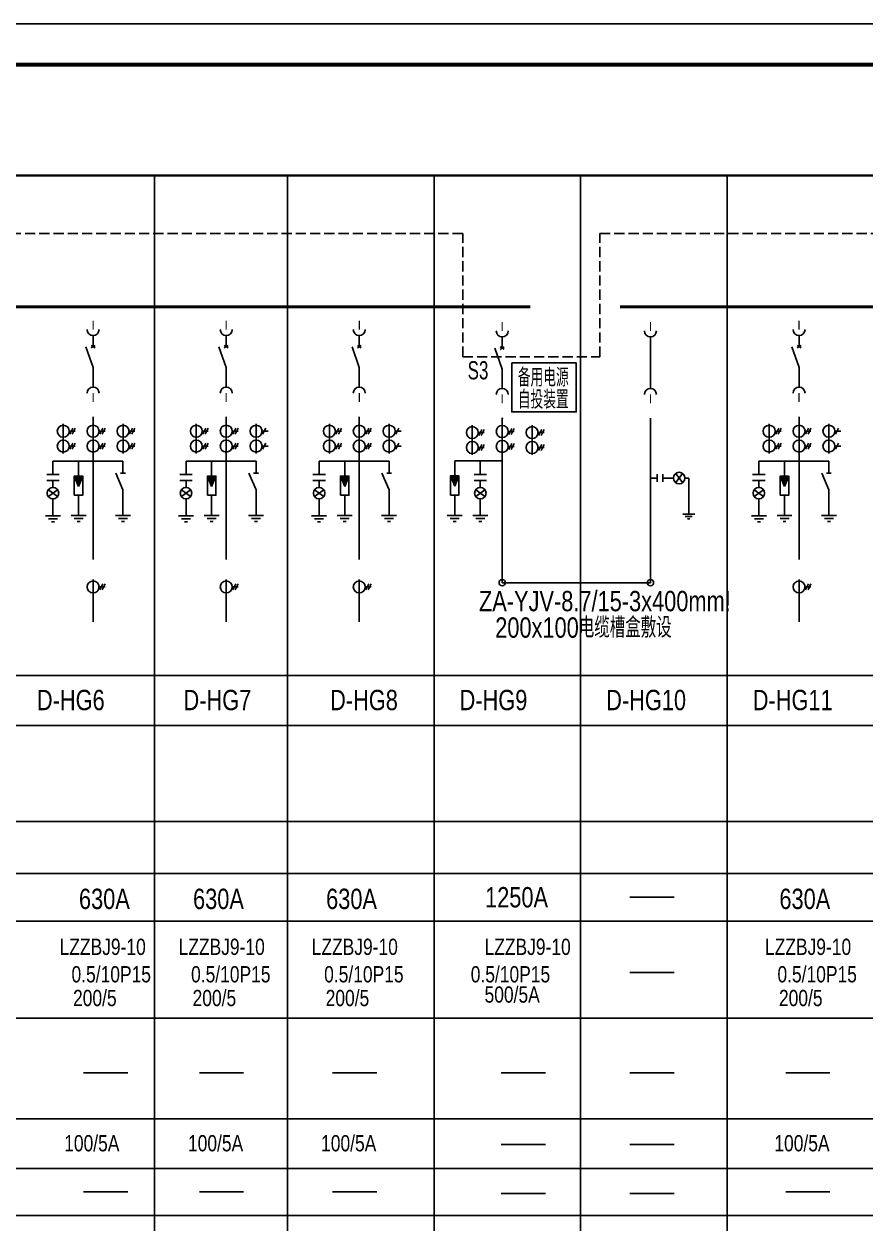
# Model space of a CAD drawing. Extents: x 562591 to 1355713, y 459382 to 835216.
# Drawn here: x 729512 to 750165, y 739641 to 769099 of the extents above; entities that cross this region are included whole.
import ezdxf

# ---------------------------------------------------------------- set-up
doc = ezdxf.new("R2010")
doc.units = 0
doc.header["$LTSCALE"] = 1000
doc.header["$MEASUREMENT"] = 0
doc.linetypes.add('DASH', pattern=[0.35, 0.25, -0.1])
for name, color, linetype in [('TEL_TITLE', 7, 'Continuous'), ('WIRE-照明', 1, 'Continuous'), ('公共标注层', 8, 'Continuous'), ('动力平面导线层', 3, 'Continuous'), ('照明平面导线层', 1, 'Continuous')]:
    doc.layers.add(name, color=color, linetype=linetype)
doc.styles.add('H1', font='jrs.shx', dxfattribs={"width": 0.7, "bigfont": 'jhz.shx'})
doc.styles.add('Lee', font='jrs.shx', dxfattribs={"bigfont": 'hztxt.shx'})
doc.styles.add('设计院字体(0.7)', font='xcsg.shx', dxfattribs={"width": 0.7, "bigfont": 'hztxt.shx'})
doc.linetypes.add('接地线', pattern='A,500,[136,eesltype.shx,S=100,R=0,X=0,Y=0],500,-200,60,-200', length=1460)

msp = doc.modelspace()

# ---------------------------------------------------------------- linework, layer by layer
at = {"color": 7}
for p, q in [((732714, 765378), (732714, 724195)), ((735982, 765378), (735982, 724195)), ((735982, 765378), (735982, 724195)), ((735982, 765378), (735982, 724195)), ((735982, 765378), (735982, 724195)), ((739582, 765378), (739582, 724195)), ((739582, 765378), (739582, 724195)), ((739582, 765378), (739582, 724195)), ((739582, 765378), (739582, 724195)), ((743182, 765378), (743182, 724195)), ((743182, 765378), (743182, 724195)), ((746782, 765378), (746782, 724195)), ((746782, 765378), (746782, 724195)), ((746782, 765378), (746782, 724195)), ((746782, 765378), (746782, 724195)), ((775582, 749505), (700978, 749505)), ((775582, 748226), (700978, 748226)), ((775582, 748226), (700978, 748226)), ((744390, 747645), (745476, 747645)), ((744390, 747645), (745476, 747645)), ((775582, 747056), (700978, 747056)), ((744390, 745798), (745476, 745798)), ((744390, 745798), (745476, 745798)), ((775582, 744675), (700978, 744675)), ((730977, 743332), (732064, 743332)), ((730977, 743332), (732064, 743332)), ((733818, 743332), (734905, 743332)), ((733818, 743332), (734905, 743332)), ((737086, 743332), (738173, 743332)), ((737086, 743332), (738173, 743332)), ((741230, 743332), (742317, 743332)), ((741230, 743332), (742317, 743332)), ((744390, 743332), (745476, 743332)), ((744390, 743332), (745476, 743332)), ((748218, 743332), (749305, 743332)), ((748218, 743332), (749305, 743332)), ((775582, 742203), (700978, 742203)), ((741230, 741569), (742317, 741569)), ((741230, 741569), (742317, 741569)), ((744390, 741569), (745476, 741569)), ((744390, 741569), (745476, 741569)), ((775582, 740978), (700978, 740978)), ((730977, 740408), (732064, 740408)), ((730977, 740408), (732064, 740408)), ((733818, 740408), (734905, 740408)), ((733818, 740408), (734905, 740408)), ((737086, 740408), (738173, 740408)), ((737086, 740408), (738173, 740408)), ((741230, 740365), (742317, 740365)), ((741230, 740365), (742317, 740365)), ((744390, 740365), (745476, 740365)), ((744390, 740365), (745476, 740365)), ((748218, 740408), (749305, 740408)), ((748218, 740408), (749305, 740408)), ((775582, 739826), (700978, 739826))]:
    msp.add_line(p, q, dxfattribs=at)
at = {"color": 0}
for p, q in [((731258, 761203), (731162, 761139)), ((731258, 761203), (731162, 761139)), ((731162, 761197), (731258, 761140)), ((731162, 761197), (731258, 761140)), ((731210, 761170), (731210, 761280)), ((731210, 761170), (731210, 761280)), ((734526, 761203), (734430, 761139)), ((734526, 761203), (734430, 761139)), ((734430, 761197), (734526, 761140)), ((734430, 761197), (734526, 761140)), ((734478, 761170), (734478, 761280)), ((734478, 761170), (734478, 761280)), ((737794, 761203), (737698, 761139)), ((737794, 761203), (737698, 761139)), ((737698, 761197), (737794, 761140)), ((737698, 761197), (737794, 761140)), ((737746, 761170), (737746, 761280)), ((737746, 761170), (737746, 761280)), ((748594, 761203), (748498, 761139)), ((748594, 761203), (748498, 761139)), ((748498, 761197), (748594, 761140)), ((748498, 761197), (748594, 761140)), ((748546, 761170), (748546, 761280)), ((748546, 761170), (748546, 761280)), ((731210, 760656), (731032, 761170)), ((731210, 760656), (731032, 761170)), ((734478, 760656), (734300, 761170)), ((734478, 760656), (734300, 761170)), ((737746, 760656), (737568, 761170)), ((737746, 760656), (737568, 761170)), ((741256, 760622), (741078, 761136)), ((741256, 760622), (741078, 761136)), ((741304, 761169), (741208, 761105)), ((741304, 761169), (741208, 761105)), ((741208, 761164), (741304, 761106)), ((741208, 761164), (741304, 761106)), ((748546, 760656), (748368, 761170)), ((748546, 760656), (748368, 761170)), ((730711, 759168), (730637, 759021)), ((730711, 759168), (730637, 759021)), ((730769, 759168), (730696, 759021)), ((730769, 759168), (730696, 759021)), ((731445, 759168), (731371, 759021)), ((731445, 759168), (731371, 759021)), ((731503, 759168), (731430, 759021)), ((731503, 759168), (731430, 759021)), ((732178, 759168), (732105, 759021)), ((732178, 759168), (732105, 759021)), ((732237, 759168), (732164, 759021)), ((732237, 759168), (732164, 759021)), ((733979, 759168), (733905, 759021)), ((733979, 759168), (733905, 759021)), ((734037, 759168), (733964, 759021)), ((734037, 759168), (733964, 759021)), ((734713, 759168), (734639, 759021)), ((734713, 759168), (734639, 759021)), ((734771, 759168), (734698, 759021)), ((734771, 759168), (734698, 759021)), ((735447, 759168), (735373, 759021)), ((735447, 759168), (735373, 759021)), ((737247, 759168), (737173, 759021)), ((737247, 759168), (737173, 759021)), ((737306, 759168), (737232, 759021)), ((737306, 759168), (737232, 759021)), ((737981, 759168), (737907, 759021)), ((737981, 759168), (737907, 759021)), ((738039, 759168), (737966, 759021)), ((738039, 759168), (737966, 759021)), ((738715, 759168), (738641, 759021)), ((738715, 759168), (738641, 759021)), ((740757, 759134), (740684, 758987)), ((740757, 759134), (740684, 758987)), ((740816, 759134), (740742, 758987)), ((740816, 759134), (740742, 758987)), ((741491, 759160), (741417, 759013)), ((741491, 759160), (741417, 759013)), ((741550, 759160), (741476, 759013)), ((741550, 759160), (741476, 759013)), ((742225, 759134), (742151, 758987)), ((742225, 759134), (742151, 758987)), ((742283, 759134), (742210, 758987)), ((742283, 759134), (742210, 758987)), ((748047, 759168), (747973, 759021)), ((748047, 759168), (747973, 759021)), ((748106, 759168), (748032, 759021)), ((748106, 759168), (748032, 759021)), ((748781, 759168), (748707, 759021)), ((748781, 759168), (748707, 759021)), ((748839, 759168), (748766, 759021)), ((748839, 759168), (748766, 759021)), ((749515, 759168), (749441, 759021)), ((749515, 759168), (749441, 759021)), ((730623, 759094), (730769, 759094)), ((730623, 759094), (730769, 759094)), ((731357, 759094), (731503, 759094)), ((731357, 759094), (731503, 759094)), ((732090, 759094), (732237, 759094)), ((732090, 759094), (732237, 759094)), ((733891, 759094), (734037, 759094)), ((733891, 759094), (734037, 759094)), ((734625, 759094), (734771, 759094)), ((734625, 759094), (734771, 759094)), ((735358, 759094), (735505, 759094)), ((735358, 759094), (735505, 759094)), ((737159, 759094), (737306, 759094)), ((737159, 759094), (737306, 759094)), ((737893, 759094), (738039, 759094)), ((737893, 759094), (738039, 759094)), ((738627, 759094), (738773, 759094)), ((738627, 759094), (738773, 759094)), ((740669, 759061), (740816, 759061)), ((740669, 759061), (740816, 759061)), ((741403, 759087), (741550, 759087)), ((741403, 759087), (741550, 759087)), ((742137, 759061), (742283, 759061)), ((742137, 759061), (742283, 759061)), ((747959, 759094), (748106, 759094)), ((747959, 759094), (748106, 759094)), ((748693, 759094), (748839, 759094)), ((748693, 759094), (748839, 759094)), ((749427, 759094), (749573, 759094)), ((749427, 759094), (749573, 759094)), ((730623, 758728), (730769, 758728)), ((730623, 758728), (730769, 758728)), ((730711, 758801), (730637, 758654)), ((730711, 758801), (730637, 758654)), ((730769, 758801), (730696, 758654)), ((730769, 758801), (730696, 758654)), ((731357, 758728), (731503, 758728)), ((731357, 758728), (731503, 758728)), ((731445, 758801), (731371, 758654)), ((731445, 758801), (731371, 758654)), ((731503, 758801), (731430, 758654)), ((731503, 758801), (731430, 758654)), ((732090, 758728), (732237, 758728)), ((732090, 758728), (732237, 758728)), ((732178, 758801), (732105, 758654)), ((732178, 758801), (732105, 758654)), ((732237, 758801), (732164, 758654)), ((732237, 758801), (732164, 758654)), ((733891, 758728), (734037, 758728)), ((733891, 758728), (734037, 758728)), ((733979, 758801), (733905, 758654)), ((733979, 758801), (733905, 758654)), ((734037, 758801), (733964, 758654)), ((734037, 758801), (733964, 758654)), ((734625, 758728), (734771, 758728)), ((734625, 758728), (734771, 758728)), ((734713, 758801), (734639, 758654)), ((734713, 758801), (734639, 758654)), ((734771, 758801), (734698, 758654)), ((734771, 758801), (734698, 758654)), ((735358, 758728), (735505, 758728)), ((735358, 758728), (735505, 758728)), ((735447, 758801), (735373, 758654)), ((735447, 758801), (735373, 758654)), ((737159, 758728), (737306, 758728)), ((737159, 758728), (737306, 758728)), ((737247, 758801), (737173, 758654)), ((737247, 758801), (737173, 758654)), ((737306, 758801), (737232, 758654)), ((737306, 758801), (737232, 758654)), ((737893, 758728), (738039, 758728)), ((737893, 758728), (738039, 758728)), ((737981, 758801), (737907, 758654)), ((737981, 758801), (737907, 758654)), ((738039, 758801), (737966, 758654)), ((738039, 758801), (737966, 758654)), ((738627, 758728), (738773, 758728)), ((738627, 758728), (738773, 758728)), ((738715, 758801), (738641, 758654)), ((738715, 758801), (738641, 758654)), ((740669, 758694), (740816, 758694)), ((740669, 758694), (740816, 758694)), ((740757, 758767), (740684, 758620)), ((740757, 758767), (740684, 758620)), ((740816, 758767), (740742, 758620)), ((740816, 758767), (740742, 758620)), ((741403, 758720), (741550, 758720)), ((741403, 758720), (741550, 758720)), ((741491, 758793), (741417, 758646)), ((741491, 758793), (741417, 758646)), ((741550, 758793), (741476, 758646)), ((741550, 758793), (741476, 758646)), ((742137, 758694), (742283, 758694)), ((742137, 758694), (742283, 758694)), ((742225, 758767), (742151, 758620)), ((742225, 758767), (742151, 758620)), ((742283, 758767), (742210, 758620)), ((742283, 758767), (742210, 758620)), ((747959, 758728), (748106, 758728)), ((747959, 758728), (748106, 758728)), ((748047, 758801), (747973, 758654)), ((748047, 758801), (747973, 758654)), ((748106, 758801), (748032, 758654)), ((748106, 758801), (748032, 758654)), ((748693, 758728), (748839, 758728)), ((748693, 758728), (748839, 758728)), ((748781, 758801), (748707, 758654)), ((748781, 758801), (748707, 758654)), ((748839, 758801), (748766, 758654)), ((748839, 758801), (748766, 758654)), ((749427, 758728), (749573, 758728)), ((749427, 758728), (749573, 758728)), ((749515, 758801), (749441, 758654)), ((749515, 758801), (749441, 758654)), ((730069, 758032), (730377, 758032)), ((730069, 758032), (730377, 758032)), ((731766, 758067), (731942, 757656)), ((731766, 758067), (731942, 757656)), ((732001, 758067), (731883, 758067)), ((732001, 758067), (731883, 758067)), ((733337, 758032), (733645, 758032)), ((733337, 758032), (733645, 758032)), ((735034, 758067), (735210, 757656)), ((735034, 758067), (735210, 757656)), ((735269, 758067), (735151, 758067)), ((735269, 758067), (735151, 758067)), ((736605, 758032), (736913, 758032)), ((736605, 758032), (736913, 758032)), ((738302, 758067), (738478, 757656)), ((738302, 758067), (738478, 757656)), ((738537, 758067), (738419, 758067)), ((738537, 758067), (738419, 758067)), ((740564, 758031), (740872, 758031)), ((740564, 758031), (740872, 758031)), ((745061, 758037), (745061, 757849)), ((745061, 758037), (745061, 757849)), ((745202, 758037), (745202, 757849)), ((745202, 758037), (745202, 757849)), ((745517, 758056), (745686, 757831)), ((745686, 758056), (745517, 757831)), ((745517, 758056), (745686, 757831)), ((745686, 758056), (745517, 757831)), ((747405, 758032), (747713, 758032)), ((747405, 758032), (747713, 758032)), ((749102, 758067), (749278, 757656)), ((749102, 758067), (749278, 757656)), ((749337, 758067), (749219, 758067)), ((749337, 758067), (749219, 758067)), ((730069, 757882), (730377, 757882)), ((730069, 757882), (730377, 757882)), ((730110, 757487), (730336, 757656)), ((730110, 757656), (730336, 757487)), ((730110, 757487), (730336, 757656)), ((730110, 757656), (730336, 757487)), ((733337, 757882), (733645, 757882)), ((733337, 757882), (733645, 757882)), ((733378, 757487), (733604, 757656)), ((733378, 757656), (733604, 757487)), ((733378, 757487), (733604, 757656)), ((733378, 757656), (733604, 757487)), ((736605, 757882), (736913, 757882)), ((736605, 757882), (736913, 757882)), ((736647, 757487), (736872, 757656)), ((736647, 757656), (736872, 757487)), ((736647, 757487), (736872, 757656)), ((736647, 757656), (736872, 757487)), ((740564, 757881), (740872, 757881)), ((740564, 757881), (740872, 757881)), ((740606, 757487), (740831, 757656)), ((740606, 757656), (740831, 757487)), ((740606, 757487), (740831, 757656)), ((740606, 757656), (740831, 757487)), ((747405, 757882), (747713, 757882)), ((747405, 757882), (747713, 757882)), ((747447, 757487), (747672, 757656)), ((747447, 757656), (747672, 757487)), ((747447, 757487), (747672, 757656)), ((747447, 757656), (747672, 757487)), ((730040, 757015), (730407, 757015)), ((730040, 757015), (730407, 757015)), ((730113, 756942), (730333, 756942)), ((730113, 756942), (730333, 756942)), ((730186, 756869), (730260, 756869)), ((730186, 756869), (730260, 756869)), ((730669, 757020), (731036, 757020)), ((730669, 757020), (731036, 757020)), ((730742, 756947), (730962, 756947)), ((730742, 756947), (730962, 756947)), ((730816, 756873), (730889, 756873)), ((730816, 756873), (730889, 756873)), ((731758, 757020), (732125, 757020)), ((731758, 757020), (732125, 757020)), ((731832, 756947), (732052, 756947)), ((731832, 756947), (732052, 756947)), ((731905, 756873), (731979, 756873)), ((731905, 756873), (731979, 756873)), ((733308, 757015), (733675, 757015)), ((733308, 757015), (733675, 757015)), ((733381, 756942), (733601, 756942)), ((733381, 756942), (733601, 756942)), ((733454, 756869), (733528, 756869)), ((733454, 756869), (733528, 756869)), ((733937, 757020), (734304, 757020)), ((733937, 757020), (734304, 757020)), ((734010, 756947), (734230, 756947)), ((734010, 756947), (734230, 756947)), ((734084, 756873), (734157, 756873)), ((734084, 756873), (734157, 756873)), ((735026, 757020), (735393, 757020)), ((735026, 757020), (735393, 757020)), ((735100, 756947), (735320, 756947)), ((735100, 756947), (735320, 756947)), ((735173, 756873), (735247, 756873)), ((735173, 756873), (735247, 756873)), ((736576, 757015), (736943, 757015)), ((736576, 757015), (736943, 757015)), ((736649, 756942), (736869, 756942)), ((736649, 756942), (736869, 756942)), ((736723, 756869), (736796, 756869)), ((736723, 756869), (736796, 756869)), ((737205, 757020), (737572, 757020)), ((737205, 757020), (737572, 757020)), ((737278, 756947), (737499, 756947)), ((737278, 756947), (737499, 756947)), ((737352, 756873), (737425, 756873)), ((737352, 756873), (737425, 756873)), ((738295, 757020), (738662, 757020)), ((738295, 757020), (738662, 757020)), ((738368, 756947), (738588, 756947)), ((738368, 756947), (738588, 756947)), ((738441, 756873), (738515, 756873)), ((738441, 756873), (738515, 756873)), ((739906, 757026), (740273, 757026)), ((739906, 757026), (740273, 757026)), ((739979, 756953), (740199, 756953)), ((739979, 756953), (740199, 756953)), ((740053, 756880), (740126, 756880)), ((740053, 756880), (740126, 756880)), ((740535, 757022), (740902, 757022)), ((740535, 757022), (740902, 757022)), ((740608, 756948), (740828, 756948)), ((740608, 756948), (740828, 756948)), ((740682, 756875), (740755, 756875)), ((740682, 756875), (740755, 756875)), ((745983, 757055), (745689, 757055)), ((745983, 757055), (745689, 757055)), ((745924, 756996), (745748, 756996)), ((745924, 756996), (745748, 756996)), ((745866, 756938), (745807, 756938)), ((745866, 756938), (745807, 756938)), ((747376, 757015), (747743, 757015)), ((747376, 757015), (747743, 757015)), ((747449, 756942), (747669, 756942)), ((747449, 756942), (747669, 756942)), ((747523, 756869), (747596, 756869)), ((747523, 756869), (747596, 756869)), ((748005, 757020), (748372, 757020)), ((748005, 757020), (748372, 757020)), ((748078, 756947), (748299, 756947)), ((748078, 756947), (748299, 756947)), ((748152, 756873), (748225, 756873)), ((748152, 756873), (748225, 756873)), ((749095, 757020), (749462, 757020)), ((749095, 757020), (749462, 757020)), ((749168, 756947), (749388, 756947)), ((749168, 756947), (749388, 756947)), ((749241, 756873), (749315, 756873)), ((749241, 756873), (749315, 756873)), ((731445, 755341), (731371, 755195)), ((731445, 755341), (731371, 755195)), ((731503, 755341), (731430, 755195)), ((731503, 755341), (731430, 755195)), ((734713, 755341), (734639, 755195)), ((734713, 755341), (734639, 755195)), ((734771, 755341), (734698, 755195)), ((734771, 755341), (734698, 755195)), ((737981, 755341), (737907, 755195)), ((737981, 755341), (737907, 755195)), ((738039, 755341), (737966, 755195)), ((738039, 755341), (737966, 755195)), ((748781, 755341), (748707, 755195)), ((748781, 755341), (748707, 755195)), ((748839, 755341), (748766, 755195)), ((748839, 755341), (748766, 755195)), ((731357, 755268), (731503, 755268)), ((731357, 755268), (731503, 755268)), ((734625, 755268), (734771, 755268)), ((734625, 755268), (734771, 755268)), ((737893, 755268), (738039, 755268)), ((737893, 755268), (738039, 755268)), ((748693, 755268), (748839, 755268)), ((748693, 755268), (748839, 755268)), ((700978, 753089), (775582, 753089)), ((775582, 751864), (700978, 751864))]:
    msp.add_line(p, q, dxfattribs=at)
at = {"color": 7, "const_width": 60}
msp.add_lwpolyline([(700978, 765378), (775582, 765378), (775582, 722749), (700978, 722749)], close=True, dxfattribs=at)
at = {"color": 0}
for centre, radius in [((730476, 759094), 147), ((730476, 759094), 147), ((731210, 759094), 147), ((731210, 759094), 147), ((731944, 759094), 147), ((731944, 759094), 147), ((733744, 759094), 147), ((733744, 759094), 147), ((734478, 759094), 147), ((734478, 759094), 147), ((735212, 759094), 147), ((735212, 759094), 147), ((737012, 759094), 147), ((737012, 759094), 147), ((737746, 759094), 147), ((737746, 759094), 147), ((738480, 759094), 147), ((738480, 759094), 147), ((740522, 759061), 147), ((740522, 759061), 147), ((741256, 759087), 147), ((741256, 759087), 147), ((741990, 759061), 147), ((741990, 759061), 147), ((747812, 759094), 147), ((747812, 759094), 147), ((748546, 759094), 147), ((748546, 759094), 147), ((749280, 759094), 147), ((749280, 759094), 147), ((730476, 758728), 147), ((730476, 758728), 147), ((731210, 758728), 147), ((731210, 758728), 147), ((731944, 758728), 147), ((731944, 758728), 147), ((733744, 758728), 147), ((733744, 758728), 147), ((734478, 758728), 147), ((734478, 758728), 147), ((735212, 758728), 147), ((735212, 758728), 147), ((737012, 758728), 147), ((737012, 758728), 147), ((737746, 758728), 147), ((737746, 758728), 147), ((738480, 758728), 147), ((738480, 758728), 147), ((740522, 758694), 147), ((740522, 758694), 147), ((741256, 758720), 147), ((741256, 758720), 147), ((741990, 758694), 147), ((741990, 758694), 147), ((747812, 758728), 147), ((747812, 758728), 147), ((748546, 758728), 147), ((748546, 758728), 147), ((749280, 758728), 147), ((749280, 758728), 147), ((745601, 757943), 141), ((745601, 757943), 141), ((730223, 757572), 141), ((730223, 757572), 141), ((733491, 757572), 141), ((733491, 757572), 141), ((736759, 757572), 141), ((736759, 757572), 141), ((740718, 757571), 141), ((740718, 757571), 141), ((747559, 757572), 141), ((747559, 757572), 141), ((731210, 755268), 147), ((731210, 755268), 147), ((734478, 755268), 147), ((734478, 755268), 147), ((737746, 755268), 147), ((737746, 755268), 147), ((748546, 755268), 147), ((748546, 755268), 147)]:
    msp.add_circle(centre, radius, dxfattribs=at)
for centre, start, end in [((731210, 761593), 180, 0), ((731210, 761593), 180, 0), ((734478, 761593), 180, 0), ((734478, 761593), 180, 0), ((737746, 761593), 180, 0), ((737746, 761593), 180, 0), ((741256, 761560), 180, 0), ((741256, 761560), 180, 0), ((744897, 761560), 180, 0), ((744897, 761560), 180, 0), ((748546, 761593), 180, 0), ((748546, 761593), 180, 0), ((731210, 760032), 0, 180), ((731210, 760032), 0, 180), ((734478, 760032), 0, 180), ((734478, 760032), 0, 180), ((737746, 760032), 0, 180), ((737746, 760032), 0, 180), ((741256, 759998), 0, 180), ((741256, 759998), 0, 180), ((744897, 759998), 0, 180), ((744897, 759998), 0, 180), ((748546, 760032), 0, 180), ((748546, 760032), 0, 180)]:
    msp.add_arc(centre, 147, start, end, dxfattribs=at)
for p in [(744897, 762147), (744897, 762147), (741256, 759411), (741256, 759411)]:
    msp.add_point(p, dxfattribs=at)
at = {"layer": 'TEL_TITLE'}
msp.add_lwpolyline([(691220, 709699), (796320, 709699), (796320, 769099), (691220, 769099)], close=True, dxfattribs=at)
at = {"layer": 'TEL_TITLE', "const_width": 100}
msp.add_lwpolyline([(693720, 710699), (795320, 710699), (795320, 768099), (693720, 768099)], close=True, dxfattribs=at)
at = {"layer": 'WIRE-照明'}
msp.add_line((740089, 758369), (741256, 758369), dxfattribs=at)
msp.add_line((740089, 758369), (741256, 758369), dxfattribs=at)
at = {"layer": '公共标注层', "color": 0}
for p, q in [((730748, 757992), (730852, 757740)), ((730748, 757992), (730852, 757740)), ((730956, 757992), (730852, 757740)), ((730956, 757992), (730852, 757740)), ((734016, 757992), (734120, 757740)), ((734016, 757992), (734120, 757740)), ((734224, 757992), (734120, 757740)), ((734224, 757992), (734120, 757740)), ((737284, 757992), (737388, 757740)), ((737284, 757992), (737388, 757740)), ((737492, 757992), (737388, 757740)), ((737492, 757992), (737388, 757740)), ((739985, 757998), (740089, 757746)), ((739985, 757998), (740089, 757746)), ((740193, 757998), (740089, 757746)), ((740193, 757998), (740089, 757746)), ((748084, 757992), (748188, 757740)), ((748084, 757992), (748188, 757740)), ((748292, 757992), (748188, 757740)), ((748292, 757992), (748188, 757740))]:
    msp.add_line(p, q, dxfattribs=at)
for points in [[(730748, 757519), (730956, 757519), (730956, 757992), (730748, 757992)], [(730748, 757519), (730956, 757519), (730956, 757992), (730748, 757992)], [(734016, 757519), (734224, 757519), (734224, 757992), (734016, 757992)], [(734016, 757519), (734224, 757519), (734224, 757992), (734016, 757992)], [(737284, 757519), (737492, 757519), (737492, 757992), (737284, 757992)], [(737284, 757519), (737492, 757519), (737492, 757992), (737284, 757992)], [(739985, 757525), (740193, 757525), (740193, 757998), (739985, 757998)], [(739985, 757525), (740193, 757525), (740193, 757998), (739985, 757998)], [(748084, 757519), (748292, 757519), (748292, 757992), (748084, 757992)], [(748084, 757519), (748292, 757519), (748292, 757992), (748084, 757992)]]:
    msp.add_lwpolyline(points, close=True, dxfattribs=at)
for points in [[(730748, 757992), (730852, 757740), (730956, 757992)], [(730748, 757992), (730852, 757740), (730956, 757992)], [(734016, 757992), (734120, 757740), (734224, 757992)], [(734016, 757992), (734120, 757740), (734224, 757992)], [(737284, 757992), (737388, 757740), (737492, 757992)], [(737284, 757992), (737388, 757740), (737492, 757992)], [(739985, 757998), (740089, 757746), (740193, 757998)], [(739985, 757998), (740089, 757746), (740193, 757998)], [(748084, 757992), (748188, 757740), (748292, 757992)], [(748084, 757992), (748188, 757740), (748292, 757992)]]:
    msp.add_solid(points, dxfattribs=at)
at = {"layer": '动力平面导线层', "color": 1}
for p, q in [((731210, 761447), (731210, 761280)), ((731210, 761447), (731210, 761280)), ((734478, 761447), (734478, 761280)), ((734478, 761447), (734478, 761280)), ((737746, 761447), (737746, 761280)), ((737746, 761447), (737746, 761280)), ((741256, 761413), (741256, 761246)), ((741256, 761413), (741256, 761246)), ((741256, 761136), (741256, 761246)), ((741256, 761136), (741256, 761246)), ((744897, 761413), (744897, 761331)), ((744897, 761413), (744897, 761331)), ((744897, 761331), (744897, 760145)), ((744897, 761331), (744897, 760145)), ((748546, 761447), (748546, 761280)), ((748546, 761447), (748546, 761280)), ((731210, 760546), (731210, 760656)), ((731210, 760546), (731210, 760656)), ((734478, 760546), (734478, 760656)), ((734478, 760546), (734478, 760656)), ((737746, 760546), (737746, 760656)), ((737746, 760546), (737746, 760656)), ((741256, 760512), (741256, 760622)), ((741256, 760512), (741256, 760622)), ((748546, 760546), (748546, 760656)), ((748546, 760546), (748546, 760656)), ((731210, 760546), (731210, 760179)), ((731210, 760546), (731210, 760179)), ((734478, 760546), (734478, 760179)), ((734478, 760546), (734478, 760179)), ((737746, 760546), (737746, 760179)), ((737746, 760546), (737746, 760179)), ((741256, 760512), (741256, 760145)), ((741256, 760512), (741256, 760145)), ((748546, 760546), (748546, 760179)), ((748546, 760546), (748546, 760179)), ((731210, 759445), (731210, 755946)), ((731210, 759445), (731210, 755946)), ((734478, 759445), (734478, 755946)), ((734478, 759445), (734478, 755946)), ((737746, 759445), (737746, 755946)), ((737746, 759445), (737746, 755946)), ((748546, 759445), (748546, 755946)), ((748546, 759445), (748546, 755946)), ((730476, 759278), (730476, 758544)), ((730476, 759278), (730476, 758544)), ((731210, 759278), (731210, 758544)), ((731210, 759278), (731210, 758544)), ((731944, 759278), (731944, 758544)), ((731944, 759278), (731944, 758544)), ((733744, 759278), (733744, 758544)), ((733744, 759278), (733744, 758544)), ((734478, 759278), (734478, 758544)), ((734478, 759278), (734478, 758544)), ((735212, 759278), (735212, 758544)), ((735212, 759278), (735212, 758544)), ((737012, 759278), (737012, 758544)), ((737012, 759278), (737012, 758544)), ((737746, 759278), (737746, 758544)), ((737746, 759278), (737746, 758544)), ((738480, 759278), (738480, 758544)), ((738480, 759278), (738480, 758544)), ((740522, 759244), (740522, 758510)), ((740522, 759244), (740522, 758510)), ((741256, 759411), (741256, 755373)), ((741256, 759411), (741256, 755373)), ((741256, 759270), (741256, 758536)), ((741256, 759270), (741256, 758536)), ((741990, 759244), (741990, 758510)), ((741990, 759244), (741990, 758510)), ((744897, 759411), (744897, 755373)), ((744897, 759411), (744897, 755373)), ((747812, 759278), (747812, 758544)), ((747812, 759278), (747812, 758544)), ((748546, 759278), (748546, 758544)), ((748546, 759278), (748546, 758544)), ((749280, 759278), (749280, 758544)), ((749280, 759278), (749280, 758544)), ((730223, 758362), (731942, 758362)), ((730223, 758362), (730223, 758032)), ((730223, 758362), (731942, 758362)), ((730223, 758362), (730223, 758032)), ((730852, 758362), (730852, 757992)), ((730852, 758362), (730852, 757992)), ((731942, 758362), (731942, 758067)), ((731942, 758362), (731942, 758067)), ((731942, 758348), (731942, 758351)), ((731942, 758348), (731942, 758351)), ((733491, 758362), (735210, 758362)), ((733491, 758362), (733491, 758032)), ((733491, 758362), (735210, 758362)), ((733491, 758362), (733491, 758032)), ((734120, 758362), (734120, 757992)), ((734120, 758362), (734120, 757992)), ((735210, 758362), (735210, 758067)), ((735210, 758362), (735210, 758067)), ((735210, 758348), (735210, 758351)), ((735210, 758348), (735210, 758351)), ((736759, 758362), (738478, 758362)), ((736759, 758362), (736759, 758032)), ((736759, 758362), (738478, 758362)), ((736759, 758362), (736759, 758032)), ((737388, 758362), (737388, 757992)), ((737388, 758362), (737388, 757992)), ((738478, 758362), (738478, 758067)), ((738478, 758362), (738478, 758067)), ((738478, 758348), (738478, 758351)), ((738478, 758348), (738478, 758351)), ((740089, 758369), (740089, 757998)), ((740089, 758369), (740089, 757998)), ((740718, 758369), (740718, 758031)), ((740718, 758369), (740718, 758031)), ((747559, 758362), (749278, 758362)), ((747559, 758362), (747559, 758032)), ((747559, 758362), (749278, 758362)), ((747559, 758362), (747559, 758032)), ((748188, 758362), (748188, 757992)), ((748188, 758362), (748188, 757992)), ((749278, 758362), (749278, 758067)), ((749278, 758362), (749278, 758067)), ((749278, 758348), (749278, 758351)), ((749278, 758348), (749278, 758351)), ((731942, 758067), (731942, 758155)), ((731942, 758067), (731942, 758155)), ((735210, 758067), (735210, 758155)), ((735210, 758067), (735210, 758155)), ((738478, 758067), (738478, 758155)), ((738478, 758067), (738478, 758155)), ((749278, 758067), (749278, 758155)), ((749278, 758067), (749278, 758155)), ((730223, 757882), (730223, 757806)), ((730223, 757882), (730223, 757806)), ((730223, 757806), (730223, 757713)), ((730223, 757806), (730223, 757713)), ((731942, 757568), (731942, 757656)), ((731942, 757568), (731942, 757656)), ((733491, 757882), (733491, 757806)), ((733491, 757882), (733491, 757806)), ((733491, 757806), (733491, 757713)), ((733491, 757806), (733491, 757713)), ((735210, 757568), (735210, 757656)), ((735210, 757568), (735210, 757656)), ((736759, 757882), (736759, 757806)), ((736759, 757882), (736759, 757806)), ((736759, 757806), (736759, 757713)), ((736759, 757806), (736759, 757713)), ((738478, 757568), (738478, 757656)), ((738478, 757568), (738478, 757656)), ((740718, 757881), (740718, 757806)), ((740718, 757881), (740718, 757806)), ((740718, 757806), (740718, 757712)), ((740718, 757806), (740718, 757712)), ((744897, 757943), (745061, 757943)), ((744897, 757943), (745061, 757943)), ((745202, 757943), (745367, 757943)), ((745202, 757943), (745367, 757943)), ((745367, 757943), (745461, 757943)), ((745367, 757943), (745461, 757943)), ((745742, 757943), (745836, 757943)), ((745742, 757943), (745836, 757943)), ((745836, 757943), (745836, 757525)), ((745836, 757943), (745836, 757525)), ((747559, 757882), (747559, 757806)), ((747559, 757882), (747559, 757806)), ((747559, 757806), (747559, 757713)), ((747559, 757806), (747559, 757713)), ((749278, 757568), (749278, 757656)), ((749278, 757568), (749278, 757656)), ((730223, 757431), (730223, 757337)), ((730223, 757431), (730223, 757337)), ((730223, 757386), (730223, 757015)), ((730223, 757386), (730223, 757015)), ((730852, 757519), (730852, 757020)), ((730852, 757519), (730852, 757020)), ((730852, 757405), (730852, 757384)), ((730852, 757405), (730852, 757384)), ((731942, 757607), (731942, 757020)), ((731942, 757607), (731942, 757020)), ((733491, 757431), (733491, 757337)), ((733491, 757431), (733491, 757337)), ((733491, 757386), (733491, 757015)), ((733491, 757386), (733491, 757015)), ((734120, 757519), (734120, 757020)), ((734120, 757519), (734120, 757020)), ((734120, 757405), (734120, 757384)), ((734120, 757405), (734120, 757384)), ((735210, 757607), (735210, 757020)), ((735210, 757607), (735210, 757020)), ((736759, 757431), (736759, 757337)), ((736759, 757431), (736759, 757337)), ((736759, 757386), (736759, 757015)), ((736759, 757386), (736759, 757015)), ((737388, 757519), (737388, 757020)), ((737388, 757519), (737388, 757020)), ((737388, 757405), (737388, 757384)), ((737388, 757405), (737388, 757384)), ((738478, 757607), (738478, 757020)), ((738478, 757607), (738478, 757020)), ((740089, 757525), (740089, 757026)), ((740089, 757525), (740089, 757026)), ((740089, 757411), (740089, 757390)), ((740089, 757411), (740089, 757390)), ((740718, 757430), (740718, 757336)), ((740718, 757430), (740718, 757336)), ((740718, 757386), (740718, 757022)), ((740718, 757386), (740718, 757022)), ((745836, 757525), (745836, 757055)), ((745836, 757525), (745836, 757055)), ((747559, 757431), (747559, 757337)), ((747559, 757431), (747559, 757337)), ((747559, 757386), (747559, 757015)), ((747559, 757386), (747559, 757015)), ((748188, 757519), (748188, 757020)), ((748188, 757519), (748188, 757020)), ((748188, 757405), (748188, 757384)), ((748188, 757405), (748188, 757384)), ((749278, 757607), (749278, 757020)), ((749278, 757607), (749278, 757020)), ((731210, 755455), (731210, 754411)), ((731210, 755455), (731210, 754411)), ((731210, 755451), (731210, 754983)), ((731210, 755451), (731210, 754983)), ((734478, 755455), (734478, 754411)), ((734478, 755455), (734478, 754411)), ((734478, 755451), (734478, 754983)), ((734478, 755451), (734478, 754983)), ((737746, 755455), (737746, 754411)), ((737746, 755455), (737746, 754411)), ((737746, 755451), (737746, 754983)), ((737746, 755451), (737746, 754983)), ((741256, 755373), (744897, 755373)), ((741256, 755373), (744897, 755373)), ((748546, 755455), (748546, 754411)), ((748546, 755455), (748546, 754411)), ((748546, 755451), (748546, 754983)), ((748546, 755451), (748546, 754983))]:
    msp.add_line(p, q, dxfattribs=at)
at = {"layer": '动力平面导线层', "const_width": 73.4}
for points in [[(712221, 762147), (741945, 762147)], [(744148, 762147), (774385, 762147)], [(744148, 762147), (774385, 762147)]]:
    msp.add_lwpolyline(points, dxfattribs=at)
at = {"layer": '动力平面导线层', "color": 1}
for points in [[(731210, 762181, 0, 0, 0), (731210, 761593, 29.4, 29.4, 0), (731210, 761814, 29.4, 29.4, 0)], [(731210, 762181, 0, 0, 0), (731210, 761593, 29.4, 29.4, 0), (731210, 761814, 29.4, 29.4, 0)], [(734478, 762181, 0, 0, 0), (734478, 761593, 29.4, 29.4, 0), (734478, 761814, 29.4, 29.4, 0)], [(734478, 762181, 0, 0, 0), (734478, 761593, 29.4, 29.4, 0), (734478, 761814, 29.4, 29.4, 0)], [(737746, 762181, 0, 0, 0), (737746, 761593, 29.4, 29.4, 0), (737746, 761814, 29.4, 29.4, 0)], [(737746, 762181, 0, 0, 0), (737746, 761593, 29.4, 29.4, 0), (737746, 761814, 29.4, 29.4, 0)], [(741256, 762147, 0, 0, 0), (741256, 761560, 29.4, 29.4, 0), (741256, 761780, 29.4, 29.4, 0)], [(741256, 762147, 0, 0, 0), (741256, 761560, 29.4, 29.4, 0), (741256, 761780, 29.4, 29.4, 0)], [(744897, 762147, 0, 0, 0), (744897, 761560, 29.4, 29.4, 0), (744897, 761780, 29.4, 29.4, 0)], [(744897, 762147, 0, 0, 0), (744897, 761560, 29.4, 29.4, 0), (744897, 761780, 29.4, 29.4, 0)], [(748546, 762181, 0, 0, 0), (748546, 761593, 29.4, 29.4, 0), (748546, 761814, 29.4, 29.4, 0)], [(748546, 762181, 0, 0, 0), (748546, 761593, 29.4, 29.4, 0), (748546, 761814, 29.4, 29.4, 0)], [(731210, 759445, 0, 0, 0), (731210, 760032, 29.4, 29.4, 0), (731210, 759812, 29.4, 29.4, 0)], [(731210, 759445, 0, 0, 0), (731210, 760032, 29.4, 29.4, 0), (731210, 759812, 29.4, 29.4, 0)], [(734478, 759445, 0, 0, 0), (734478, 760032, 29.4, 29.4, 0), (734478, 759812, 29.4, 29.4, 0)], [(734478, 759445, 0, 0, 0), (734478, 760032, 29.4, 29.4, 0), (734478, 759812, 29.4, 29.4, 0)], [(737746, 759445, 0, 0, 0), (737746, 760032, 29.4, 29.4, 0), (737746, 759812, 29.4, 29.4, 0)], [(737746, 759445, 0, 0, 0), (737746, 760032, 29.4, 29.4, 0), (737746, 759812, 29.4, 29.4, 0)], [(741256, 759411, 0, 0, 0), (741256, 759998, 29.4, 29.4, 0), (741256, 759778, 29.4, 29.4, 0)], [(741256, 759411, 0, 0, 0), (741256, 759998, 29.4, 29.4, 0), (741256, 759778, 29.4, 29.4, 0)], [(744897, 759411, 0, 0, 0), (744897, 759998, 29.4, 29.4, 0), (744897, 759778, 29.4, 29.4, 0)], [(744897, 759411, 0, 0, 0), (744897, 759998, 29.4, 29.4, 0), (744897, 759778, 29.4, 29.4, 0)], [(748546, 759445, 0, 0, 0), (748546, 760032, 29.4, 29.4, 0), (748546, 759812, 29.4, 29.4, 0)], [(748546, 759445, 0, 0, 0), (748546, 760032, 29.4, 29.4, 0), (748546, 759812, 29.4, 29.4, 0)], [(731210, 755212, 0, 0, 0), (731210, 755469, 0, 220, 0), (731210, 755689, 0, 0, 0), (731210, 755946, 0, 0, 0)], [(731210, 755212, 0, 0, 0), (731210, 755469, 0, 220, 0), (731210, 755689, 0, 0, 0), (731210, 755946, 0, 0, 0)], [(734478, 755212, 0, 0, 0), (734478, 755469, 0, 220, 0), (734478, 755689, 0, 0, 0), (734478, 755946, 0, 0, 0)], [(734478, 755212, 0, 0, 0), (734478, 755469, 0, 220, 0), (734478, 755689, 0, 0, 0), (734478, 755946, 0, 0, 0)], [(737746, 755212, 0, 0, 0), (737746, 755469, 0, 220, 0), (737746, 755689, 0, 0, 0), (737746, 755946, 0, 0, 0)], [(737746, 755212, 0, 0, 0), (737746, 755469, 0, 220, 0), (737746, 755689, 0, 0, 0), (737746, 755946, 0, 0, 0)], [(748546, 755212, 0, 0, 0), (748546, 755469, 0, 220, 0), (748546, 755689, 0, 0, 0), (748546, 755946, 0, 0, 0)], [(748546, 755212, 0, 0, 0), (748546, 755469, 0, 220, 0), (748546, 755689, 0, 0, 0), (748546, 755946, 0, 0, 0)]]:
    msp.add_lwpolyline(points, format="xyseb", dxfattribs=at)
at = {"layer": '动力平面导线层'}
for centre in [(741256, 755373), (741256, 755373), (744897, 755373), (744897, 755373)]:
    msp.add_circle(centre, 77.5, dxfattribs=at)
at = {"layer": '动力平面导线层', "color": 30}
for p in [(730223, 757725), (730223, 757725), (730223, 757725), (730223, 757725), (733491, 757725), (733491, 757725), (733491, 757725), (733491, 757725), (736759, 757725), (736759, 757725), (736759, 757725), (736759, 757725), (747559, 757725), (747559, 757725), (747559, 757725), (747559, 757725)]:
    msp.add_point(p, dxfattribs=at)
at = {"layer": '照明平面导线层', "linetype": 'DASH'}
for points in [[(740287, 760922), (740287, 763949), (714422, 763949)], [(740287, 760922), (740287, 763949), (714422, 763949)], [(740287, 760922), (743657, 760922), (743657, 763949), (772333, 763949), (772333, 760859)]]:
    msp.add_lwpolyline(points, dxfattribs=at)
at = {"layer": '照明平面导线层', "linetype": '接地线', "ltscale": 20}
msp.add_lwpolyline([(741491, 760771), (743073, 760771), (743073, 759567), (741491, 759567)], close=True, dxfattribs=at)
msp.add_lwpolyline([(741491, 760771), (743073, 760771), (743073, 759567), (741491, 759567)], close=True, dxfattribs=at)

# ---------------------------------------------------------------- texts
at = {"color": 0, "width": 0.8}
for s, style, p in [('ZA-YJV-8.7/15-3x400mm!', 'H1', (740685, 754671)), ('ZA-YJV-8.7/15-3x400mm!', 'H1', (740685, 754671)), ('200x100电缆槽盒敷设', 'H1', (741084, 754021)), ('200x100电缆槽盒敷设', 'H1', (741084, 754021)), ('D-HG6', 'H1', (729829, 752240)), ('D-HG7', 'Lee', (733429, 752240)), ('D-HG8', 'Lee', (737029, 752240)), ('D-HG9', 'Lee', (740209, 752240)), ('D-HG10', 'H1', (743809, 752240)), ('D-HG11', 'H1', (747409, 752240))]:
    msp.add_text(s, height=500, dxfattribs=dict(at, style=style)).set_placement(p)
at = {"color": 7, "style": 'H1', "width": 0.8}
for s, height, p in [('630A', 500, (730862, 747355)), ('630A', 500, (730862, 747355)), ('630A', 500, (733663, 747355)), ('630A', 500, (733663, 747355)), ('630A', 500, (736931, 747355)), ('630A', 500, (736931, 747355)), ('1250A', 500, (740835, 747395)), ('1250A', 500, (740835, 747395)), ('630A', 500, (748063, 747355)), ('630A', 500, (748063, 747355)), ('LZZBJ9-10', 400, (730386, 746227)), ('LZZBJ9-10', 400, (730386, 746227)), ('LZZBJ9-10', 400, (733309, 746227)), ('LZZBJ9-10', 400, (733309, 746227)), ('LZZBJ9-10', 400, (736577, 746227)), ('LZZBJ9-10', 400, (736577, 746227)), ('LZZBJ9-10', 400, (740822, 746227)), ('LZZBJ9-10', 400, (740822, 746227)), ('LZZBJ9-10', 400, (747709, 746227)), ('LZZBJ9-10', 400, (747709, 746227)), ('0.5/10P15', 400, (730679, 745553)), ('0.5/10P15', 400, (730679, 745553)), ('0.5/10P15', 400, (733615, 745553)), ('0.5/10P15', 400, (733615, 745553)), ('0.5/10P15', 400, (736883, 745553)), ('0.5/10P15', 400, (736883, 745553)), ('0.5/10P15', 400, (740483, 745553)), ('0.5/10P15', 400, (740483, 745553)), ('0.5/10P15', 400, (748015, 745553)), ('0.5/10P15', 400, (748015, 745553)), ('200/5', 400, (730716, 744969)), ('200/5', 400, (730716, 744969)), ('200/5', 400, (733652, 744969)), ('200/5', 400, (733652, 744969)), ('200/5', 400, (736920, 744969)), ('200/5', 400, (736920, 744969)), ('500/5A', 400, (740822, 745055)), ('500/5A', 400, (740822, 745055)), ('200/5', 400, (748052, 744969)), ('200/5', 400, (748052, 744969)), ('100/5A', 400, (730499, 741402)), ('100/5A', 400, (730499, 741402)), ('100/5A', 400, (733539, 741402)), ('100/5A', 400, (733539, 741402)), ('100/5A', 400, (736808, 741402)), ('100/5A', 400, (736808, 741402)), ('100/5A', 400, (747939, 741402)), ('100/5A', 400, (747939, 741402))]:
    msp.add_text(s, height=height, dxfattribs=at).set_placement(p)
at = {"layer": '照明平面导线层', "linetype": 'DASH', "style": '设计院字体(0.7)', "width": 0.7}
msp.add_text('S3', height=446.3, rotation=360, dxfattribs=at).set_placement((740406, 760368))
msp.add_text('S3', height=446.3, rotation=360, dxfattribs=at).set_placement((740406, 760368))
at = {"layer": '照明平面导线层', "linetype": '接地线', "ltscale": 20, "style": '设计院字体(0.7)', "width": 0.7}
for s, p in [('备用电源', (741639, 760191)), ('备用电源', (741639, 760191)), ('自投装置', (741639, 759648)), ('自投装置', (741639, 759648))]:
    msp.add_text(s, height=446.3, dxfattribs=at).set_placement(p)

doc.saveas('drawing.dxf')
